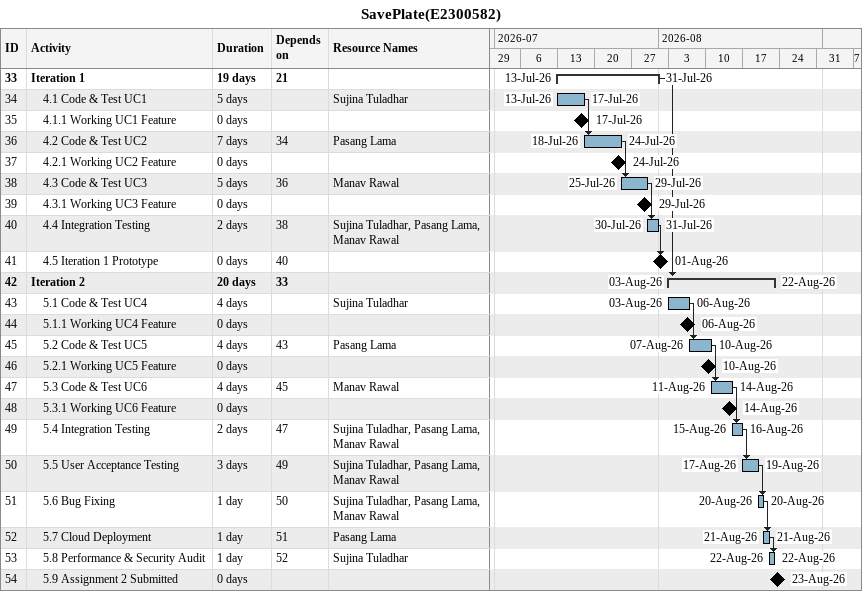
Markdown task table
SavePlate(E2300582)

| ID | Level | Task | Duration | Start | Finish | Predecessors | Resources |
|---|---|---|---|---|---|---|---|
| 33 | 1 | **Iteration 1** | 19d | 2026-07-13 | 2026-07-31 | 21 |  |
| 34 | 2 | 4.1 Code & Test UC1 | 5d | 2026-07-13 | 2026-07-17 |  | Sujina Tuladhar |
| 35 | 2 | 4.1.1 Working UC1 Feature | 0d | 2026-07-17 | 2026-07-17 |  |  |
| 36 | 2 | 4.2 Code & Test UC2 | 7d | 2026-07-18 | 2026-07-24 | 34 | Pasang Lama |
| 37 | 2 | 4.2.1 Working UC2 Feature | 0d | 2026-07-24 | 2026-07-24 |  |  |
| 38 | 2 | 4.3 Code & Test UC3 | 5d | 2026-07-25 | 2026-07-29 | 36 | Manav Rawal |
| 39 | 2 | 4.3.1 Working UC3 Feature | 0d | 2026-07-29 | 2026-07-29 |  |  |
| 40 | 2 | 4.4 Integration Testing | 2d | 2026-07-30 | 2026-07-31 | 38 | Sujina Tuladhar, Pasang Lama, Manav Rawal |
| 41 | 2 | 4.5 Iteration 1 Prototype | 0d | 2026-08-01 | 2026-08-01 | 40 |  |
| 42 | 1 | **Iteration 2** | 20d | 2026-08-03 | 2026-08-22 | 33 |  |
| 43 | 2 | 5.1 Code & Test UC4 | 4d | 2026-08-03 | 2026-08-06 |  | Sujina Tuladhar |
| 44 | 2 | 5.1.1 Working UC4 Feature | 0d | 2026-08-06 | 2026-08-06 |  |  |
| 45 | 2 | 5.2 Code & Test UC5 | 4d | 2026-08-07 | 2026-08-10 | 43 | Pasang Lama |
| 46 | 2 | 5.2.1 Working UC5 Feature | 0d | 2026-08-10 | 2026-08-10 |  |  |
| 47 | 2 | 5.3 Code & Test UC6 | 4d | 2026-08-11 | 2026-08-14 | 45 | Manav Rawal |
| 48 | 2 | 5.3.1 Working UC6 Feature | 0d | 2026-08-14 | 2026-08-14 |  |  |
| 49 | 2 | 5.4 Integration Testing | 2d | 2026-08-15 | 2026-08-16 | 47 | Sujina Tuladhar, Pasang Lama, Manav Rawal |
| 50 | 2 | 5.5 User Acceptance Testing | 3d | 2026-08-17 | 2026-08-19 | 49 | Sujina Tuladhar, Pasang Lama, Manav Rawal |
| 51 | 2 | 5.6 Bug Fixing | 1d | 2026-08-20 | 2026-08-20 | 50 | Sujina Tuladhar, Pasang Lama, Manav Rawal |
| 52 | 2 | 5.7 Cloud Deployment | 1d | 2026-08-21 | 2026-08-21 | 51 | Pasang Lama |
| 53 | 2 | 5.8 Performance & Security Audit | 1d | 2026-08-22 | 2026-08-22 | 52 | Sujina Tuladhar |
| 54 | 2 | 5.9 Assignment 2 Submitted | 0d | 2026-08-23 | 2026-08-23 |  |  |
